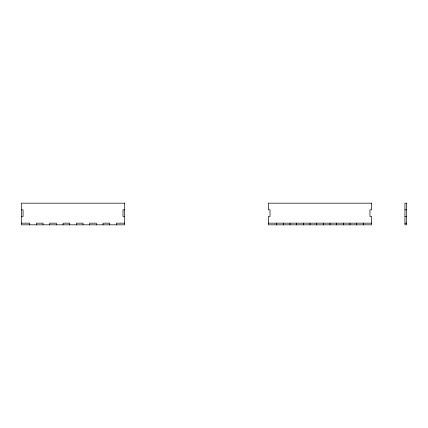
<?xml version="1.0" encoding="UTF-8"?>
<svg xmlns="http://www.w3.org/2000/svg" width="428" height="428" viewBox="0 0 428 428"><rect width="100%" height="100%" fill="white"/><g stroke="black" fill="none" stroke-linecap="round" stroke-linejoin="round"><path stroke-width="0.64" d="M21.4 209.838L23.064 209.838L23.064 216.498L21.4 216.498M124.682 209.838L123.013 209.838L123.013 216.498L124.682 216.498M404.936 209.838L406.6 209.838M404.936 216.498L406.6 216.498M21.4 223.165L29.73 223.165L29.73 224.828M124.682 223.165L116.352 223.165L116.352 224.828M268.34 223.165L371.616 223.165M404.936 223.165L406.6 223.165M363.292 223.165L363.292 224.828M356.626 223.165L356.626 224.828M349.965 223.165L349.965 224.828M343.299 223.165L343.299 224.828M336.638 223.165L336.638 224.828M329.972 223.165L329.972 224.828M323.311 223.165L323.311 224.828M316.645 223.165L316.645 224.828M309.984 223.165L309.984 224.828M303.318 223.165L303.318 224.828M296.658 223.165L296.658 224.828M289.991 223.165L289.991 224.828M283.331 223.165L283.331 224.828M276.67 223.165L276.67 224.828M109.686 224.828L109.686 223.165L103.025 223.165L103.025 224.828M96.359 224.828L96.359 223.165L89.698 223.165L89.698 224.828M83.032 224.828L83.032 223.165L76.371 223.165L76.371 224.828M69.711 224.828L69.711 223.165L63.044 223.165L63.044 224.828M56.384 224.828L56.384 223.165L49.718 223.165L49.718 224.828M43.057 224.828L43.057 223.165L36.391 223.165L36.391 224.828M124.682 203.172L21.4 203.172L21.4 224.828L124.682 224.828L124.682 203.172M371.616 203.172L268.34 203.172L268.34 209.838L270.004 209.838L270.004 216.498L268.34 216.498L268.34 224.828L371.616 224.828L371.616 216.498L369.953 216.498L369.953 209.838L371.616 209.838L371.616 203.172M406.6 203.172L404.936 203.172L404.936 224.828L406.6 224.828L406.6 203.172"/></g></svg>
